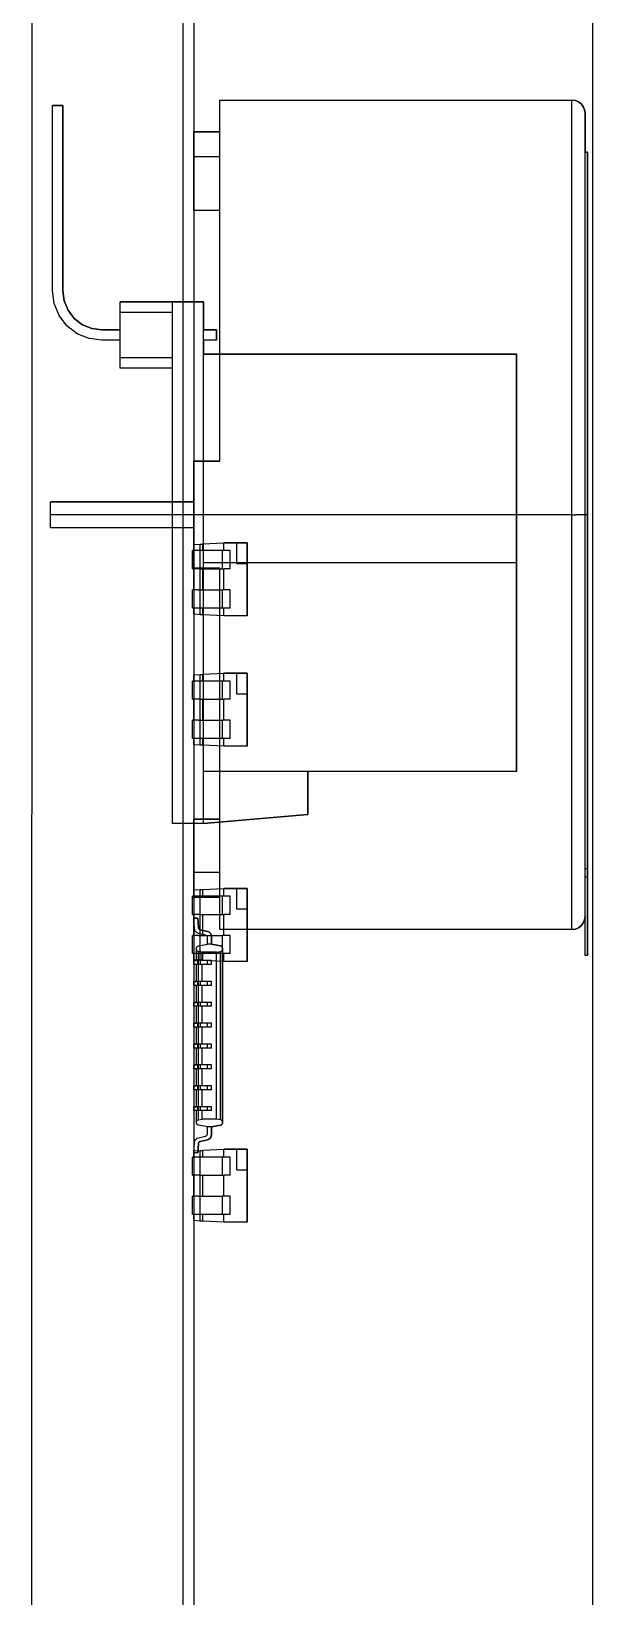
# Model space of a CAD drawing. Header units: inches. Extents: x 0 to 840, y -594 to 0.
# Drawn here: x 522.9 to 566, y -297.2 to -177.2 of the extents above; entities that cross this region are included whole.
import ezdxf

# ---------------------------------------------------------------- set-up
doc = ezdxf.new("R2010")
doc.units = ezdxf.units.IN
doc.header["$MEASUREMENT"] = 0

msp = doc.modelspace()

# ---------------------------------------------------------------- linework, layer by layer
at = {"color": 18, "true_color": 0x000000}
for p, q in [((534.59, -389.2), (534.59, -49.2)), ((535.41, -49.2), (535.41, -389.2)), ((565.99, -49.2), (566, -389)), ((522.94, -389.42), (523.06, -49.22)), ((537.41, -184.89), (537.41, -182.45)), ((537.41, -182.45), (564.41, -182.45)), ((537.41, -182.45), (537.41, -182.45)), ((537.41, -182.66), (537.41, -182.45)), ((537.41, -182.45), (564.41, -182.45)), ((564.41, -182.45), (564.67, -182.48)), ((564.41, -182.6), (564.41, -182.45)), ((564.67, -182.48), (564.41, -182.45)), ((524.56, -197.07), (524.56, -182.87)), ((524.56, -182.87), (525.36, -182.87)), ((524.56, -197.07), (524.56, -182.87)), ((525.36, -182.87), (524.56, -182.87)), ((525.36, -182.87), (525.36, -197.07)), ((525.36, -197.07), (525.36, -182.87)), ((537.41, -183.2), (537.41, -182.66)), ((537.41, -184.06), (537.41, -183.2)), ((564.41, -183.06), (564.41, -182.6)), ((564.41, -183.82), (564.41, -183.06)), ((564.67, -182.48), (564.91, -182.58)), ((564.91, -182.58), (564.67, -182.48)), ((564.91, -182.58), (565.12, -182.74)), ((565.12, -182.74), (564.91, -182.58)), ((565.12, -182.74), (565.28, -182.95)), ((565.28, -182.95), (565.12, -182.74)), ((565.28, -182.95), (565.38, -183.19)), ((565.38, -183.19), (565.28, -182.95)), ((565.38, -183.19), (565.41, -183.45)), ((565.41, -183.45), (565.38, -183.19)), ((565.41, -183.45), (565.41, -186.45)), ((565.41, -183.6), (565.41, -183.45)), ((565.41, -184.04), (565.41, -183.6)), ((537.41, -185.23), (537.41, -184.06)), ((564.41, -184.87), (564.41, -183.82)), ((565.41, -184.78), (565.41, -184.04)), ((565.41, -185.79), (565.41, -184.78)), ((535.41, -186.81), (535.41, -184.89)), ((535.41, -184.89), (537.41, -184.89)), ((537.41, -184.89), (535.41, -184.89)), ((535.41, -186.81), (535.41, -184.89)), ((537.41, -186.71), (537.41, -185.23)), ((537.41, -186.71), (537.41, -185.23)), ((564.41, -186.2), (564.41, -184.87)), ((565.41, -187.09), (565.41, -185.79)), ((535.41, -190.91), (535.41, -186.81)), ((537.41, -186.81), (535.41, -186.81)), ((535.41, -187.96), (535.41, -186.81)), ((537.41, -188.47), (537.41, -186.71)), ((564.41, -187.81), (564.41, -186.2)), ((565.41, -186.45), (565.61, -186.45)), ((565.61, -186.45), (565.41, -186.45)), ((565.41, -188.64), (565.41, -187.09)), ((565.61, -186.45), (565.61, -214.25)), ((565.61, -186.6), (565.61, -186.45)), ((565.61, -187.06), (565.61, -186.6)), ((565.61, -187.81), (565.61, -187.06)), ((535.41, -189.33), (535.41, -187.96)), ((564.41, -189.67), (564.41, -187.81)), ((565.61, -188.85), (565.61, -187.81)), ((535.41, -190.91), (535.41, -189.33)), ((537.41, -190.5), (537.41, -188.47)), ((564.41, -191.76), (564.41, -189.67)), ((565.41, -190.44), (565.41, -188.64)), ((565.61, -190.17), (565.61, -188.85)), ((537.41, -192.78), (537.41, -190.5)), ((565.41, -192.47), (565.41, -190.44)), ((565.61, -191.76), (565.61, -190.17)), ((537.41, -190.91), (535.41, -190.91)), ((537.41, -190.91), (535.41, -190.91)), ((537.41, -210.15), (537.41, -190.91)), ((564.41, -194.08), (564.41, -191.76)), ((565.61, -193.59), (565.61, -191.76)), ((537.41, -195.28), (537.41, -192.78)), ((565.41, -194.71), (565.41, -192.47)), ((564.41, -196.58), (564.41, -194.08)), ((565.61, -195.65), (565.61, -193.59)), ((537.41, -197.98), (537.41, -195.28)), ((565.41, -197.14), (565.41, -194.71)), ((565.61, -197.91), (565.61, -195.65)), ((564.41, -199.26), (564.41, -196.58)), ((524.69, -198.05), (524.56, -197.07)), ((524.69, -198.05), (524.56, -197.07)), ((525.07, -198.97), (524.69, -198.05)), ((525.07, -198.97), (524.69, -198.05)), ((525.36, -197.07), (525.47, -197.85)), ((525.47, -197.85), (525.36, -197.07)), ((525.47, -197.85), (525.77, -198.57)), ((525.77, -198.57), (525.47, -197.85)), ((529.76, -198.73), (529.76, -197.93)), ((529.76, -197.93), (533.76, -197.93)), ((533.76, -197.93), (529.76, -197.93)), ((529.76, -198.73), (529.76, -197.93)), ((533.76, -197.93), (536.16, -197.93)), ((536.16, -197.93), (533.76, -197.93)), ((533.76, -237.93), (533.76, -197.93)), ((536.16, -197.93), (536.16, -200.07)), ((536.16, -237.93), (536.16, -197.93)), ((537.41, -200.84), (537.41, -197.98)), ((565.41, -199.73), (565.41, -197.14)), ((565.61, -200.35), (565.61, -197.91)), ((525.68, -199.76), (525.07, -198.97)), ((525.68, -199.76), (525.07, -198.97)), ((525.77, -198.57), (526.24, -199.19)), ((526.24, -199.19), (525.77, -198.57)), ((526.24, -199.19), (526.86, -199.67)), ((526.86, -199.67), (526.24, -199.19)), ((529.76, -200.07), (529.76, -198.73)), ((533.76, -198.73), (529.76, -198.73)), ((529.76, -202.21), (529.76, -198.73)), ((564.41, -202.08), (564.41, -199.26)), ((526.46, -200.36), (525.68, -199.76)), ((526.46, -200.36), (525.68, -199.76)), ((527.38, -200.74), (526.46, -200.36)), ((527.38, -200.74), (526.46, -200.36)), ((526.86, -199.67), (527.59, -199.97)), ((527.59, -199.97), (526.86, -199.67)), ((527.59, -199.97), (528.36, -200.07)), ((528.36, -200.07), (527.59, -199.97)), ((528.36, -200.07), (529.76, -200.07)), ((529.76, -200.07), (528.36, -200.07)), ((536.16, -200.07), (537.16, -200.07)), ((537.16, -200.07), (536.16, -200.07)), ((537.16, -200.07), (537.16, -200.87)), ((537.16, -200.87), (537.16, -200.07)), ((565.41, -202.46), (565.41, -199.73)), ((565.61, -202.94), (565.61, -200.35)), ((528.36, -200.87), (527.38, -200.74)), ((528.36, -200.87), (527.38, -200.74)), ((529.76, -200.87), (528.36, -200.87)), ((529.76, -200.87), (528.36, -200.87)), ((529.76, -202.21), (529.76, -200.87)), ((537.16, -200.87), (536.16, -200.87)), ((536.16, -200.87), (536.16, -201.93)), ((537.16, -200.87), (536.16, -200.87)), ((537.41, -203.85), (537.41, -200.84)), ((529.76, -203.01), (529.76, -202.21)), ((533.76, -202.21), (529.76, -202.21)), ((529.76, -203.01), (529.76, -202.21)), ((536.16, -201.93), (560.16, -201.93)), ((560.16, -201.93), (536.16, -201.93)), ((560.16, -201.93), (560.16, -217.93)), ((560.16, -202.48), (560.16, -201.93)), ((560.16, -204.07), (560.16, -202.48)), ((564.41, -205.02), (564.41, -202.08)), ((565.41, -205.31), (565.41, -202.46)), ((533.76, -203.01), (529.76, -203.01)), ((533.76, -203.01), (529.76, -203.01)), ((533.76, -237.93), (533.76, -203.01)), ((537.41, -206.96), (537.41, -203.85)), ((560.16, -206.62), (560.16, -204.07)), ((565.61, -205.66), (565.61, -202.94)), ((564.41, -208.05), (564.41, -205.02)), ((565.41, -208.24), (565.41, -205.31)), ((565.61, -208.47), (565.61, -205.66)), ((537.41, -210.15), (537.41, -206.96)), ((560.16, -209.93), (560.16, -206.62)), ((564.41, -211.13), (564.41, -208.05)), ((565.41, -211.23), (565.41, -208.24)), ((565.61, -211.34), (565.61, -208.47)), ((560.16, -213.79), (560.16, -209.93)), ((535.41, -213.25), (535.41, -210.15)), ((535.41, -210.15), (537.41, -210.15)), ((535.41, -211.51), (535.41, -210.15)), ((537.41, -210.15), (535.41, -210.15)), ((564.41, -214.25), (564.41, -211.13)), ((565.41, -214.25), (565.41, -211.23)), ((535.41, -212.88), (535.41, -211.51)), ((565.61, -214.25), (565.61, -211.34)), ((524.41, -214.25), (524.41, -213.25)), ((524.41, -213.25), (535.41, -213.25)), ((524.41, -213.28), (524.41, -213.25)), ((535.41, -213.25), (524.41, -213.25)), ((524.41, -213.38), (524.41, -213.28)), ((524.41, -213.54), (524.41, -213.38)), ((524.41, -213.75), (524.41, -213.54)), ((535.41, -214.25), (535.41, -212.88)), ((524.41, -213.99), (524.41, -213.75)), ((524.41, -214.25), (524.41, -213.99)), ((524.41, -215.25), (524.41, -214.25)), ((524.41, -214.51), (524.41, -214.25)), ((535.41, -214.25), (524.41, -214.25)), ((524.41, -214.75), (524.41, -214.51)), ((524.41, -214.96), (524.41, -214.75)), ((535.41, -215.62), (535.41, -214.25)), ((564.41, -214.25), (535.41, -214.25)), ((560.16, -217.93), (560.16, -213.79)), ((564.41, -214.25), (564.67, -214.25)), ((564.41, -217.37), (564.41, -214.25)), ((564.91, -214.25), (564.67, -214.25)), ((565.12, -214.25), (564.91, -214.25)), ((565.28, -214.25), (565.12, -214.25)), ((565.38, -214.25), (565.28, -214.25)), ((565.41, -214.25), (565.38, -214.25)), ((565.41, -217.27), (565.41, -214.25)), ((565.61, -214.25), (565.41, -214.25)), ((565.61, -214.25), (565.61, -241.39)), ((565.61, -217.38), (565.61, -214.25)), ((524.41, -215.12), (524.41, -214.96)), ((524.41, -215.22), (524.41, -215.12)), ((524.41, -215.25), (524.41, -215.22)), ((535.41, -215.25), (524.41, -215.25)), ((535.41, -215.25), (524.41, -215.25)), ((535.41, -215.25), (524.41, -215.25)), ((535.41, -218.35), (535.41, -215.25)), ((535.41, -216.99), (535.41, -215.62)), ((535.3, -218.4), (535.3, -217)), ((535.3, -217), (535.4, -217)), ((535.32, -217), (535.3, -217)), ((535.3, -218.4), (535.3, -217)), ((535.38, -217), (535.32, -217)), ((535.4, -217), (535.32, -217)), ((535.47, -217), (535.38, -217)), ((535.4, -216.52), (535.9, -216.49)), ((535.4, -216.52), (535.9, -216.49)), ((535.4, -217), (535.4, -216.52)), ((535.4, -217), (535.4, -216.52)), ((535.41, -218.35), (535.41, -216.99)), ((535.6, -217), (535.47, -217)), ((535.74, -217), (535.6, -217)), ((535.9, -217), (535.74, -217)), ((535.9, -216.49), (535.92, -216.49)), ((535.9, -221.91), (535.9, -216.49)), ((535.9, -216.49), (535.92, -216.49)), ((535.9, -216.49), (535.9, -216.49)), ((537.6, -217), (535.9, -217)), ((535.9, -218.4), (535.9, -217)), ((535.92, -216.49), (535.94, -216.49)), ((535.92, -216.49), (535.94, -216.49)), ((535.94, -216.49), (535.97, -216.49)), ((535.94, -216.49), (535.97, -216.49)), ((535.97, -216.49), (536.01, -216.49)), ((535.97, -216.49), (536.01, -216.49)), ((536.01, -216.49), (536.05, -216.49)), ((536.01, -216.49), (536.05, -216.49)), ((536.05, -216.49), (536.07, -216.49)), ((536.05, -216.49), (536.07, -216.49)), ((536.07, -216.49), (536.09, -216.48)), ((536.07, -216.49), (536.09, -216.48)), ((536.09, -216.48), (537.7, -216.4)), ((536.09, -216.48), (537.7, -216.4)), ((536.09, -217), (536.09, -216.48)), ((537.75, -217), (537.6, -217)), ((537.6, -218.4), (537.6, -217)), ((537.7, -216.4), (538.7, -216.4)), ((538.7, -216.4), (537.7, -216.4)), ((537.7, -217), (537.7, -216.4)), ((537.9, -217), (537.75, -217)), ((538.2, -217), (537.75, -217)), ((538.02, -217), (537.9, -217)), ((538.12, -217), (538.02, -217)), ((538.2, -218.4), (538.2, -217)), ((538.7, -216.4), (539.5, -216.4)), ((538.7, -218), (538.7, -216.4)), ((539.5, -216.4), (538.7, -216.4)), ((539.5, -216.4), (539.5, -218)), ((539.5, -218), (539.5, -216.4)), ((565.41, -220.26), (565.41, -217.27)), ((535.32, -218.4), (535.3, -218.4)), ((535.3, -218.4), (535.32, -218.4)), ((535.4, -218.4), (535.32, -218.4)), ((535.38, -218.4), (535.32, -218.4)), ((535.4, -218.4), (535.32, -218.4)), ((535.47, -218.4), (535.38, -218.4)), ((535.4, -220), (535.4, -218.4)), ((535.4, -220), (535.4, -218.4)), ((537.41, -218.35), (535.41, -218.35)), ((537.41, -218.35), (535.41, -218.35)), ((535.6, -218.4), (535.47, -218.4)), ((535.74, -218.4), (535.6, -218.4)), ((535.9, -218.4), (535.74, -218.4)), ((535.9, -218.4), (537.6, -218.4)), ((536.09, -220), (536.09, -218.4)), ((560.16, -217.93), (536.16, -217.93)), ((537.41, -237.59), (537.41, -218.35)), ((537.41, -221.54), (537.41, -218.35)), ((537.6, -218.4), (537.75, -218.4)), ((537.7, -220), (537.7, -218.4)), ((537.9, -218.4), (537.75, -218.4)), ((538.2, -218.4), (537.75, -218.4)), ((538.02, -218.4), (537.9, -218.4)), ((538.12, -218.4), (538.02, -218.4)), ((539.5, -218), (538.7, -218)), ((539.5, -218), (539.5, -222)), ((539.5, -222), (539.5, -218)), ((560.16, -217.93), (560.16, -233.93)), ((560.16, -222.07), (560.16, -217.93)), ((564.41, -220.45), (564.41, -217.37)), ((565.61, -220.47), (565.61, -217.38)), ((535.3, -221.4), (535.3, -220)), ((535.3, -220), (535.4, -220)), ((535.32, -220), (535.3, -220)), ((535.3, -221.4), (535.3, -220)), ((535.38, -220), (535.32, -220)), ((535.4, -220), (535.32, -220)), ((535.47, -220), (535.38, -220)), ((535.6, -220), (535.47, -220)), ((535.74, -220), (535.6, -220)), ((535.74, -220), (535.9, -220)), ((535.9, -220), (537.6, -220)), ((535.9, -221.4), (535.9, -220)), ((537.75, -220), (537.6, -220)), ((537.6, -221.4), (537.6, -220)), ((537.9, -220), (537.75, -220)), ((538.2, -220), (537.75, -220)), ((538.02, -220), (537.9, -220)), ((538.12, -220), (538.02, -220)), ((538.2, -221.4), (538.2, -220)), ((564.41, -223.48), (564.41, -220.45)), ((565.41, -223.19), (565.41, -220.26)), ((565.61, -223.48), (565.61, -220.47)), ((535.4, -221.4), (535.3, -221.4)), ((535.32, -221.4), (535.3, -221.4)), ((535.38, -221.4), (535.32, -221.4)), ((535.4, -221.4), (535.32, -221.4)), ((535.47, -221.4), (535.38, -221.4)), ((535.4, -221.88), (535.4, -221.4)), ((535.4, -221.88), (535.4, -221.4)), ((535.9, -221.91), (535.4, -221.88)), ((535.9, -221.91), (535.4, -221.88)), ((535.6, -221.4), (535.47, -221.4)), ((535.74, -221.4), (535.6, -221.4)), ((535.9, -221.4), (535.74, -221.4)), ((537.6, -221.4), (535.9, -221.4)), ((535.91, -221.91), (535.9, -221.91)), ((535.9, -221.91), (535.9, -221.91)), ((535.9, -221.91), (535.9, -221.91)), ((535.91, -221.91), (535.9, -221.91)), ((535.94, -221.91), (535.91, -221.91)), ((535.94, -221.91), (535.91, -221.91)), ((535.96, -221.91), (535.94, -221.91)), ((535.96, -221.91), (535.94, -221.91)), ((536, -221.91), (535.96, -221.91)), ((536, -221.91), (535.96, -221.91)), ((536.04, -221.91), (536, -221.91)), ((536.04, -221.91), (536, -221.91)), ((536.09, -221.92), (536.04, -221.91)), ((536.09, -221.92), (536.04, -221.91)), ((536.09, -221.92), (536.09, -221.4)), ((537.7, -222), (536.09, -221.92)), ((537.7, -222), (536.09, -221.92)), ((537.41, -224.65), (537.41, -221.54)), ((537.75, -221.4), (537.6, -221.4)), ((537.7, -222), (537.7, -221.4)), ((539.5, -222), (537.7, -222)), ((539.5, -222), (537.7, -222)), ((537.9, -221.4), (537.75, -221.4)), ((538.2, -221.4), (537.75, -221.4)), ((538.02, -221.4), (537.9, -221.4)), ((538.12, -221.4), (538.02, -221.4)), ((560.16, -225.93), (560.16, -222.07)), ((565.41, -226.04), (565.41, -223.19)), ((564.41, -226.42), (564.41, -223.48)), ((565.61, -226.37), (565.61, -223.48)), ((537.41, -227.66), (537.41, -224.65)), ((535.4, -226.52), (535.9, -226.49)), ((535.4, -226.52), (535.9, -226.49)), ((535.4, -227), (535.4, -226.52)), ((535.4, -227), (535.4, -226.52)), ((535.9, -226.49), (535.92, -226.49)), ((535.9, -231.91), (535.9, -226.49)), ((535.9, -226.49), (535.92, -226.49)), ((535.9, -226.49), (535.9, -226.49)), ((535.92, -226.49), (535.94, -226.49)), ((535.92, -226.49), (535.94, -226.49)), ((535.94, -226.49), (535.97, -226.49)), ((535.94, -226.49), (535.97, -226.49)), ((535.97, -226.49), (536.01, -226.49)), ((535.97, -226.49), (536.01, -226.49)), ((536.01, -226.49), (536.05, -226.49)), ((536.01, -226.49), (536.05, -226.49)), ((536.05, -226.49), (536.07, -226.49)), ((536.05, -226.49), (536.07, -226.49)), ((536.07, -226.49), (536.09, -226.48)), ((536.07, -226.49), (536.09, -226.48)), ((536.09, -226.48), (537.7, -226.4)), ((536.09, -226.48), (537.7, -226.4)), ((536.09, -227), (536.09, -226.48)), ((537.7, -226.4), (538.7, -226.4)), ((538.7, -226.4), (537.7, -226.4)), ((537.7, -227), (537.7, -226.4)), ((538.7, -226.4), (539.5, -226.4)), ((538.7, -228), (538.7, -226.4)), ((539.5, -226.4), (538.7, -226.4)), ((539.5, -226.4), (539.5, -228)), ((539.5, -228), (539.5, -226.4)), ((560.16, -229.24), (560.16, -225.93)), ((564.41, -229.24), (564.41, -226.42)), ((565.41, -228.77), (565.41, -226.04)), ((565.61, -229.11), (565.61, -226.37)), ((535.3, -228.4), (535.3, -227)), ((535.3, -227), (535.4, -227)), ((535.32, -227), (535.3, -227)), ((535.3, -228.4), (535.3, -227)), ((535.38, -227), (535.32, -227)), ((535.4, -227), (535.32, -227)), ((535.47, -227), (535.38, -227)), ((535.6, -227), (535.47, -227)), ((535.74, -227), (535.6, -227)), ((535.9, -227), (535.74, -227)), ((537.6, -227), (535.9, -227)), ((535.9, -228.4), (535.9, -227)), ((537.41, -230.52), (537.41, -227.66)), ((537.75, -227), (537.6, -227)), ((537.6, -228.4), (537.6, -227)), ((537.9, -227), (537.75, -227)), ((538.2, -227), (537.75, -227)), ((538.02, -227), (537.9, -227)), ((538.12, -227), (538.02, -227)), ((538.2, -228.4), (538.2, -227)), ((539.5, -228), (538.7, -228)), ((539.5, -228), (539.5, -232)), ((539.5, -232), (539.5, -228)), ((535.32, -228.4), (535.3, -228.4)), ((535.3, -228.4), (535.32, -228.4)), ((535.4, -228.4), (535.32, -228.4)), ((535.38, -228.4), (535.32, -228.4)), ((535.4, -228.4), (535.32, -228.4)), ((535.47, -228.4), (535.38, -228.4)), ((535.4, -230), (535.4, -228.4)), ((535.4, -230), (535.4, -228.4)), ((535.6, -228.4), (535.47, -228.4)), ((535.74, -228.4), (535.6, -228.4)), ((535.9, -228.4), (535.74, -228.4)), ((535.9, -228.4), (537.6, -228.4)), ((536.09, -230), (536.09, -228.4)), ((537.6, -228.4), (537.75, -228.4)), ((537.7, -230), (537.7, -228.4)), ((537.9, -228.4), (537.75, -228.4)), ((538.2, -228.4), (537.75, -228.4)), ((538.02, -228.4), (537.9, -228.4)), ((538.12, -228.4), (538.02, -228.4)), ((560.16, -231.79), (560.16, -229.24)), ((564.41, -231.92), (564.41, -229.24)), ((565.41, -231.36), (565.41, -228.77)), ((565.61, -231.66), (565.61, -229.11)), ((535.3, -231.4), (535.3, -230)), ((535.3, -230), (535.4, -230)), ((535.32, -230), (535.3, -230)), ((535.3, -231.4), (535.3, -230)), ((535.38, -230), (535.32, -230)), ((535.4, -230), (535.32, -230)), ((535.47, -230), (535.38, -230)), ((535.6, -230), (535.47, -230)), ((535.74, -230), (535.6, -230)), ((535.74, -230), (535.9, -230)), ((535.9, -230), (537.6, -230)), ((535.9, -231.4), (535.9, -230)), ((537.75, -230), (537.6, -230)), ((537.6, -231.4), (537.6, -230)), ((537.9, -230), (537.75, -230)), ((538.2, -230), (537.75, -230)), ((538.02, -230), (537.9, -230)), ((538.12, -230), (538.02, -230)), ((538.2, -231.4), (538.2, -230)), ((535.4, -231.4), (535.3, -231.4)), ((535.32, -231.4), (535.3, -231.4)), ((535.38, -231.4), (535.32, -231.4)), ((535.4, -231.4), (535.32, -231.4)), ((535.47, -231.4), (535.38, -231.4)), ((535.4, -231.88), (535.4, -231.4)), ((535.4, -231.88), (535.4, -231.4)), ((535.6, -231.4), (535.47, -231.4)), ((535.74, -231.4), (535.6, -231.4)), ((535.9, -231.4), (535.74, -231.4)), ((537.6, -231.4), (535.9, -231.4)), ((536.09, -231.92), (536.09, -231.4)), ((537.41, -233.22), (537.41, -230.52)), ((537.75, -231.4), (537.6, -231.4)), ((537.7, -232), (537.7, -231.4)), ((537.9, -231.4), (537.75, -231.4)), ((538.2, -231.4), (537.75, -231.4)), ((538.02, -231.4), (537.9, -231.4)), ((538.12, -231.4), (538.02, -231.4)), ((565.41, -233.79), (565.41, -231.36)), ((565.61, -233.99), (565.61, -231.66)), ((535.9, -231.91), (535.4, -231.88)), ((535.9, -231.91), (535.4, -231.88)), ((535.91, -231.91), (535.9, -231.91)), ((535.9, -231.91), (535.9, -231.91)), ((535.9, -231.91), (535.9, -231.91)), ((535.91, -231.91), (535.9, -231.91)), ((535.94, -231.91), (535.91, -231.91)), ((535.94, -231.91), (535.91, -231.91)), ((535.96, -231.91), (535.94, -231.91)), ((535.96, -231.91), (535.94, -231.91)), ((536, -231.91), (535.96, -231.91)), ((536, -231.91), (535.96, -231.91)), ((536.04, -231.91), (536, -231.91)), ((536.04, -231.91), (536, -231.91)), ((536.09, -231.92), (536.04, -231.91)), ((536.09, -231.92), (536.04, -231.91)), ((537.7, -232), (536.09, -231.92)), ((537.7, -232), (536.09, -231.92)), ((539.5, -232), (537.7, -232)), ((539.5, -232), (537.7, -232)), ((560.16, -233.38), (560.16, -231.79)), ((564.41, -234.42), (564.41, -231.92)), ((560.16, -233.93), (536.16, -233.93)), ((537.41, -235.72), (537.41, -233.22)), ((560.16, -233.93), (544.16, -233.93)), ((544.16, -233.93), (544.16, -237.23)), ((544.16, -234.78), (544.16, -233.93)), ((560.16, -233.93), (560.16, -233.38)), ((565.41, -236.03), (565.41, -233.79)), ((565.61, -236.06), (565.61, -233.99)), ((544.16, -235.58), (544.16, -234.78)), ((564.41, -236.74), (564.41, -234.42)), ((537.41, -238), (537.41, -235.72)), ((544.16, -236.26), (544.16, -235.58)), ((544.16, -236.79), (544.16, -236.26)), ((565.41, -238.06), (565.41, -236.03)), ((565.61, -237.86), (565.61, -236.06)), ((535.41, -241.69), (535.41, -237.59)), ((535.41, -237.59), (537.41, -237.59)), ((537.41, -237.59), (535.41, -237.59)), ((535.41, -239.17), (535.41, -237.59)), ((544.16, -237.23), (536.16, -237.93)), ((536.16, -237.93), (544.16, -237.23)), ((544.16, -237.12), (544.16, -236.79)), ((544.16, -237.23), (544.16, -237.12)), ((564.41, -238.83), (564.41, -236.74)), ((536.16, -237.93), (533.76, -237.93)), ((536.16, -237.93), (533.76, -237.93)), ((537.41, -240.03), (537.41, -238)), ((564.41, -240.69), (564.41, -238.83)), ((565.41, -239.86), (565.41, -238.06)), ((565.61, -239.37), (565.61, -237.86)), ((535.41, -240.54), (535.41, -239.17)), ((537.41, -241.79), (537.41, -240.03)), ((565.41, -241.41), (565.41, -239.86)), ((565.61, -240.55), (565.61, -239.37)), ((535.41, -241.69), (535.41, -240.54)), ((564.41, -242.29), (564.41, -240.69)), ((565.61, -241.39), (565.61, -240.55)), ((535.41, -243.61), (535.41, -241.69)), ((537.41, -241.69), (535.41, -241.69)), ((535.41, -243.61), (535.41, -241.69)), ((537.41, -243.27), (537.41, -241.79)), ((537.41, -243.27), (537.41, -241.79)), ((564.41, -243.63), (564.41, -242.29)), ((565.61, -241.39), (565.41, -241.39)), ((565.41, -242.71), (565.41, -241.41)), ((565.61, -242.05), (565.41, -242.05)), ((565.61, -241.39), (565.61, -242.05)), ((565.61, -242.05), (565.61, -241.39)), ((565.61, -242.05), (565.61, -248.05)), ((565.61, -243.6), (565.61, -242.05)), ((535.3, -244.9), (535.3, -243.5)), ((535.3, -243.5), (535.4, -243.5)), ((535.32, -243.5), (535.3, -243.5)), ((535.3, -244.9), (535.3, -243.5)), ((535.38, -243.5), (535.32, -243.5)), ((535.4, -243.5), (535.32, -243.5)), ((535.47, -243.5), (535.38, -243.5)), ((535.4, -243.02), (535.9, -242.99)), ((535.4, -243.02), (535.9, -242.99)), ((535.4, -243.5), (535.4, -243.02)), ((535.4, -243.5), (535.4, -243.02)), ((537.41, -243.61), (535.41, -243.61)), ((537.41, -243.61), (535.41, -243.61)), ((535.6, -243.5), (535.47, -243.5)), ((535.74, -243.5), (535.6, -243.5)), ((535.9, -243.5), (535.74, -243.5)), ((535.9, -242.99), (535.92, -242.99)), ((535.9, -248.41), (535.9, -242.99)), ((535.9, -242.99), (535.92, -242.99)), ((535.9, -242.99), (535.9, -242.99)), ((537.6, -243.5), (535.9, -243.5)), ((535.9, -244.9), (535.9, -243.5)), ((535.92, -242.99), (535.94, -242.99)), ((535.92, -242.99), (535.94, -242.99)), ((535.94, -242.99), (535.97, -242.99)), ((535.94, -242.99), (535.97, -242.99)), ((535.97, -242.99), (536.01, -242.99)), ((535.97, -242.99), (536.01, -242.99)), ((536.01, -242.99), (536.05, -242.99)), ((536.01, -242.99), (536.05, -242.99)), ((536.05, -242.99), (536.07, -242.99)), ((536.05, -242.99), (536.07, -242.99)), ((536.07, -242.99), (536.09, -242.98)), ((536.07, -242.99), (536.09, -242.98)), ((536.09, -242.98), (537.7, -242.9)), ((536.09, -242.98), (537.7, -242.9)), ((536.09, -243.5), (536.09, -242.98)), ((537.41, -244.44), (537.41, -243.27)), ((537.41, -246.05), (537.41, -243.61)), ((537.75, -243.5), (537.6, -243.5)), ((537.6, -244.9), (537.6, -243.5)), ((537.7, -242.9), (538.7, -242.9)), ((538.7, -242.9), (537.7, -242.9)), ((537.7, -243.5), (537.7, -242.9)), ((537.9, -243.5), (537.75, -243.5)), ((538.2, -243.5), (537.75, -243.5)), ((538.02, -243.5), (537.9, -243.5)), ((538.12, -243.5), (538.02, -243.5)), ((538.2, -244.9), (538.2, -243.5)), ((538.7, -242.9), (539.5, -242.9)), ((538.7, -244.5), (538.7, -242.9)), ((539.5, -242.9), (538.7, -242.9)), ((539.5, -242.9), (539.5, -244.5)), ((539.5, -244.5), (539.5, -242.9)), ((564.41, -244.68), (564.41, -243.63)), ((565.41, -243.72), (565.41, -242.71)), ((565.61, -245.05), (565.61, -243.6)), ((537.41, -245.3), (537.41, -244.44)), ((539.5, -244.5), (538.7, -244.5)), ((539.5, -244.5), (539.5, -248.5)), ((539.5, -248.5), (539.5, -244.5)), ((564.41, -245.44), (564.41, -244.68)), ((565.41, -245.05), (565.41, -243.72)), ((565.41, -244.46), (565.41, -243.72)), ((565.41, -244.55), (565.41, -244.46)), ((535.32, -244.9), (535.3, -244.9)), ((535.3, -244.9), (535.32, -244.9)), ((535.4, -244.9), (535.32, -244.9)), ((535.38, -244.9), (535.32, -244.9)), ((535.4, -244.9), (535.32, -244.9)), ((535.47, -244.9), (535.38, -244.9)), ((535.4, -246.5), (535.4, -244.9)), ((535.4, -246.5), (535.4, -244.9)), ((535.46, -245.99), (535.41, -245.19)), ((535.41, -245.19), (535.71, -245.19)), ((535.46, -245.99), (535.41, -245.19)), ((535.71, -245.19), (535.41, -245.19)), ((535.48, -246.09), (535.46, -245.99)), ((535.48, -246.09), (535.46, -245.99)), ((535.6, -244.9), (535.47, -244.9)), ((535.52, -246.18), (535.48, -246.09)), ((535.52, -246.18), (535.48, -246.09)), ((535.74, -244.9), (535.6, -244.9)), ((535.71, -245.19), (535.76, -245.9)), ((535.76, -245.9), (535.71, -245.19)), ((535.9, -244.9), (535.74, -244.9)), ((535.76, -245.9), (535.77, -245.95)), ((535.77, -245.95), (535.76, -245.9)), ((535.77, -245.95), (535.79, -245.99)), ((535.79, -245.99), (535.77, -245.95)), ((535.79, -245.99), (535.82, -246.03)), ((535.82, -246.03), (535.79, -245.99)), ((535.82, -246.03), (535.86, -246.06)), ((535.86, -246.06), (535.82, -246.03)), ((535.86, -246.06), (535.91, -246.08)), ((535.91, -246.08), (535.86, -246.06)), ((535.9, -244.9), (537.6, -244.9)), ((535.91, -246.08), (536.45, -246.21)), ((536.45, -246.21), (535.91, -246.08)), ((536.09, -246.5), (536.09, -244.9)), ((537.41, -245.84), (537.41, -245.3)), ((537.41, -246.05), (537.41, -245.84)), ((564.41, -246.05), (537.41, -246.05)), ((537.41, -246.05), (537.41, -246.05)), ((564.41, -246.05), (537.41, -246.05)), ((537.6, -244.9), (537.75, -244.9)), ((537.7, -246.5), (537.7, -244.9)), ((537.9, -244.9), (537.75, -244.9)), ((538.2, -244.9), (537.75, -244.9)), ((538.02, -244.9), (537.9, -244.9)), ((538.12, -244.9), (538.02, -244.9)), ((564.41, -245.9), (564.41, -245.44)), ((564.41, -246.05), (564.41, -245.9)), ((564.67, -246.02), (564.41, -246.05)), ((564.41, -246.05), (564.67, -246.02)), ((564.91, -245.92), (564.67, -246.02)), ((564.67, -246.02), (564.91, -245.92)), ((565.12, -245.76), (564.91, -245.92)), ((564.91, -245.92), (565.12, -245.76)), ((565.28, -245.55), (565.12, -245.76)), ((565.12, -245.76), (565.28, -245.55)), ((565.38, -245.31), (565.28, -245.55)), ((565.28, -245.55), (565.38, -245.31)), ((565.41, -245.05), (565.38, -245.31)), ((565.38, -245.31), (565.41, -245.05)), ((565.41, -248.05), (565.41, -245.05)), ((565.41, -246.29), (565.41, -245.05)), ((565.61, -246.29), (565.61, -245.05)), ((535.3, -247.9), (535.3, -246.5)), ((535.3, -246.5), (535.4, -246.5)), ((535.32, -246.5), (535.3, -246.5)), ((535.3, -247.9), (535.3, -246.5)), ((535.38, -246.5), (535.32, -246.5)), ((535.4, -246.5), (535.32, -246.5)), ((535.47, -246.5), (535.38, -246.5)), ((535.6, -246.5), (535.47, -246.5)), ((535.59, -246.26), (535.52, -246.18)), ((535.59, -246.26), (535.52, -246.18)), ((535.67, -246.32), (535.59, -246.26)), ((535.67, -246.32), (535.59, -246.26)), ((535.74, -246.5), (535.6, -246.5)), ((535.77, -246.35), (535.67, -246.32)), ((535.77, -246.35), (535.67, -246.32)), ((535.74, -246.5), (535.9, -246.5)), ((536.31, -246.48), (535.77, -246.35)), ((536.31, -246.48), (535.77, -246.35)), ((535.78, -247.31), (536.46, -247.19)), ((535.78, -247.31), (536.46, -247.19)), ((535.9, -246.5), (537.6, -246.5)), ((535.9, -247.9), (535.9, -246.5)), ((536.36, -246.5), (536.31, -246.48)), ((536.36, -246.5), (536.31, -246.48)), ((536.4, -246.53), (536.36, -246.5)), ((536.4, -246.53), (536.36, -246.5)), ((536.43, -246.57), (536.4, -246.53)), ((536.43, -246.57), (536.4, -246.53)), ((536.45, -246.62), (536.43, -246.57)), ((536.45, -246.62), (536.43, -246.57)), ((536.45, -246.21), (536.55, -246.24)), ((536.55, -246.24), (536.45, -246.21)), ((536.46, -246.68), (536.45, -246.62)), ((536.46, -246.68), (536.45, -246.62)), ((536.46, -247.19), (536.46, -246.68)), ((536.46, -247.19), (536.46, -246.68)), ((536.76, -247.19), (536.46, -247.19)), ((536.55, -246.24), (536.64, -246.31)), ((536.64, -246.31), (536.55, -246.24)), ((536.64, -246.31), (536.71, -246.39)), ((536.71, -246.39), (536.64, -246.31)), ((536.71, -246.39), (536.75, -246.49)), ((536.75, -246.49), (536.71, -246.39)), ((536.75, -246.49), (536.76, -246.6)), ((536.76, -246.6), (536.75, -246.49)), ((536.76, -246.6), (536.76, -247.19)), ((536.76, -247.19), (536.76, -246.6)), ((536.76, -247.19), (537.45, -247.31)), ((537.45, -247.31), (536.76, -247.19)), ((537.75, -246.5), (537.6, -246.5)), ((537.6, -247.9), (537.6, -246.5)), ((537.9, -246.5), (537.75, -246.5)), ((538.2, -246.5), (537.75, -246.5)), ((538.02, -246.5), (537.9, -246.5)), ((538.12, -246.5), (538.02, -246.5)), ((538.2, -247.9), (538.2, -246.5)), ((565.41, -247.25), (565.41, -246.29)), ((565.41, -247.85), (565.41, -247.25)), ((565.61, -247.25), (565.61, -246.29)), ((565.61, -247.85), (565.61, -247.25)), ((535.4, -247.9), (535.3, -247.9)), ((535.32, -247.9), (535.3, -247.9)), ((535.38, -247.9), (535.32, -247.9)), ((535.4, -247.9), (535.32, -247.9)), ((535.47, -247.9), (535.38, -247.9)), ((535.4, -248.38), (535.4, -247.9)), ((535.4, -248.38), (535.4, -247.9)), ((535.9, -248.41), (535.4, -248.38)), ((535.9, -248.41), (535.4, -248.38)), ((535.41, -248.74), (535.41, -248.44)), ((535.41, -248.44), (535.61, -248.44)), ((535.41, -248.74), (535.41, -248.44)), ((535.71, -248.44), (535.41, -248.44)), ((535.6, -247.9), (535.47, -247.9)), ((535.74, -247.9), (535.6, -247.9)), ((535.61, -247.51), (535.62, -247.44)), ((535.61, -247.51), (535.62, -247.44)), ((535.61, -247.6), (535.61, -247.51)), ((535.61, -247.6), (535.61, -247.51)), ((535.61, -248.44), (535.61, -247.6)), ((535.61, -248.44), (535.61, -247.6)), ((535.63, -247.63), (535.61, -247.6)), ((535.62, -247.44), (535.65, -247.39)), ((535.62, -247.44), (535.65, -247.39)), ((535.65, -247.66), (535.63, -247.63)), ((535.65, -247.39), (535.69, -247.35)), ((535.65, -247.39), (535.69, -247.35)), ((535.67, -247.69), (535.65, -247.66)), ((535.7, -247.71), (535.67, -247.69)), ((535.69, -247.35), (535.72, -247.33)), ((535.69, -247.35), (535.72, -247.33)), ((535.73, -247.73), (535.7, -247.71)), ((535.71, -248.74), (535.71, -248.44)), ((535.76, -248.44), (535.71, -248.44)), ((535.72, -247.33), (535.75, -247.32)), ((535.72, -247.33), (535.75, -247.32)), ((535.77, -247.74), (535.73, -247.73)), ((535.9, -247.9), (535.74, -247.9)), ((535.75, -247.32), (535.78, -247.31)), ((535.75, -247.32), (535.78, -247.31)), ((535.77, -248.44), (535.76, -248.44)), ((535.76, -248.74), (535.76, -248.44)), ((536.06, -247.79), (535.77, -247.74)), ((535.77, -248.44), (535.77, -247.74)), ((535.79, -248.44), (535.77, -248.44)), ((535.82, -248.44), (535.79, -248.44)), ((535.86, -248.44), (535.82, -248.44)), ((535.91, -248.44), (535.86, -248.44)), ((537.6, -247.9), (535.9, -247.9)), ((535.91, -248.41), (535.9, -248.41)), ((535.9, -248.41), (535.9, -248.41)), ((535.9, -248.41), (535.9, -248.41)), ((535.91, -248.41), (535.9, -248.41)), ((535.94, -248.41), (535.91, -248.41)), ((535.94, -248.41), (535.91, -248.41)), ((536.45, -248.44), (535.91, -248.44)), ((535.91, -248.74), (535.91, -248.44)), ((535.96, -248.41), (535.94, -248.41)), ((535.96, -248.41), (535.94, -248.41)), ((536, -248.41), (535.96, -248.41)), ((536, -248.41), (535.96, -248.41)), ((536.04, -248.41), (536, -248.41)), ((536.04, -248.41), (536, -248.41)), ((536.09, -248.42), (536.04, -248.41)), ((536.09, -248.42), (536.04, -248.41)), ((536.06, -248.44), (536.06, -247.79)), ((537.16, -247.79), (536.06, -247.79)), ((536.09, -248.42), (536.09, -247.9)), ((537.7, -248.5), (536.09, -248.42)), ((537.7, -248.5), (536.09, -248.42)), ((536.55, -248.44), (536.45, -248.44)), ((536.45, -248.74), (536.45, -248.44)), ((536.64, -248.44), (536.55, -248.44)), ((536.75, -248.44), (536.55, -248.44)), ((536.71, -248.44), (536.64, -248.44)), ((536.75, -248.44), (536.71, -248.44)), ((536.76, -248.44), (536.75, -248.44)), ((536.76, -248.74), (536.76, -248.44)), ((537.16, -247.79), (537.46, -247.74)), ((537.16, -260.59), (537.16, -247.79)), ((537.45, -247.31), (537.48, -247.32)), ((537.48, -247.32), (537.45, -247.31)), ((537.46, -247.74), (537.49, -247.73)), ((537.46, -260.64), (537.46, -247.74)), ((537.48, -247.32), (537.52, -247.34)), ((537.52, -247.34), (537.48, -247.32)), ((537.49, -247.73), (537.51, -247.72)), ((537.51, -247.72), (537.55, -247.69)), ((537.52, -247.34), (537.55, -247.36)), ((537.55, -247.36), (537.52, -247.34)), ((537.55, -247.36), (537.57, -247.39)), ((537.57, -247.39), (537.55, -247.36)), ((537.55, -247.69), (537.59, -247.65)), ((537.57, -247.39), (537.59, -247.42)), ((537.59, -247.42), (537.57, -247.39)), ((537.59, -247.42), (537.61, -247.45)), ((537.61, -247.45), (537.59, -247.42)), ((537.59, -247.65), (537.61, -247.6)), ((537.75, -247.9), (537.6, -247.9)), ((537.61, -247.45), (537.61, -247.48)), ((537.61, -247.48), (537.61, -247.45)), ((537.61, -247.48), (537.61, -247.51)), ((537.61, -247.51), (537.61, -247.48)), ((537.61, -247.51), (537.61, -247.6)), ((537.61, -247.6), (537.61, -247.51)), ((537.61, -247.6), (537.61, -260.78)), ((537.61, -260.78), (537.61, -247.6)), ((537.7, -248.5), (537.7, -247.9)), ((537.9, -247.9), (537.75, -247.9)), ((538.2, -247.9), (537.75, -247.9)), ((538.02, -247.9), (537.9, -247.9)), ((538.12, -247.9), (538.02, -247.9)), ((565.41, -248.05), (565.41, -247.85)), ((565.61, -248.05), (565.41, -248.05)), ((565.61, -248.05), (565.41, -248.05)), ((565.61, -248.05), (565.61, -247.85)), ((535.61, -248.74), (535.41, -248.74)), ((535.71, -248.74), (535.41, -248.74)), ((535.61, -250.04), (535.61, -248.74)), ((535.61, -250.04), (535.61, -248.74)), ((535.76, -248.74), (535.71, -248.74)), ((535.77, -248.74), (535.76, -248.74)), ((535.79, -248.74), (535.77, -248.74)), ((535.77, -250.04), (535.77, -248.74)), ((535.82, -248.74), (535.79, -248.74)), ((535.86, -248.74), (535.82, -248.74)), ((535.91, -248.74), (535.86, -248.74)), ((536.45, -248.74), (535.91, -248.74)), ((536.06, -250.04), (536.06, -248.74)), ((536.55, -248.74), (536.45, -248.74)), ((536.64, -248.74), (536.55, -248.74)), ((536.75, -248.74), (536.55, -248.74)), ((536.71, -248.74), (536.64, -248.74)), ((536.75, -248.74), (536.71, -248.74)), ((536.76, -248.74), (536.75, -248.74)), ((539.5, -248.5), (537.7, -248.5)), ((539.5, -248.5), (537.7, -248.5)), ((535.41, -250.34), (535.41, -250.04)), ((535.41, -250.04), (535.61, -250.04)), ((535.41, -250.34), (535.41, -250.04)), ((535.71, -250.04), (535.41, -250.04)), ((535.61, -250.34), (535.41, -250.34)), ((535.71, -250.34), (535.41, -250.34)), ((535.61, -251.64), (535.61, -250.34)), ((535.61, -251.64), (535.61, -250.34)), ((535.71, -250.34), (535.71, -250.04)), ((535.76, -250.04), (535.71, -250.04)), ((535.76, -250.34), (535.71, -250.34)), ((535.77, -250.04), (535.76, -250.04)), ((535.76, -250.34), (535.76, -250.04)), ((535.77, -250.34), (535.76, -250.34)), ((535.79, -250.04), (535.77, -250.04)), ((535.79, -250.34), (535.77, -250.34)), ((535.77, -251.64), (535.77, -250.34)), ((535.82, -250.04), (535.79, -250.04)), ((535.82, -250.34), (535.79, -250.34)), ((535.86, -250.04), (535.82, -250.04)), ((535.86, -250.34), (535.82, -250.34)), ((535.91, -250.04), (535.86, -250.04)), ((535.91, -250.34), (535.86, -250.34)), ((536.45, -250.04), (535.91, -250.04)), ((535.91, -250.34), (535.91, -250.04)), ((536.45, -250.34), (535.91, -250.34)), ((536.06, -251.64), (536.06, -250.34)), ((536.55, -250.04), (536.45, -250.04)), ((536.45, -250.34), (536.45, -250.04)), ((536.55, -250.34), (536.45, -250.34)), ((536.64, -250.04), (536.55, -250.04)), ((536.75, -250.04), (536.55, -250.04)), ((536.64, -250.34), (536.55, -250.34)), ((536.75, -250.34), (536.55, -250.34)), ((536.71, -250.04), (536.64, -250.04)), ((536.71, -250.34), (536.64, -250.34)), ((536.75, -250.04), (536.71, -250.04)), ((536.75, -250.34), (536.71, -250.34)), ((536.76, -250.04), (536.75, -250.04)), ((536.76, -250.34), (536.75, -250.34)), ((536.76, -250.34), (536.76, -250.04)), ((535.41, -251.94), (535.41, -251.64)), ((535.41, -251.64), (535.61, -251.64)), ((535.41, -251.94), (535.41, -251.64)), ((535.71, -251.64), (535.41, -251.64)), ((535.61, -251.94), (535.41, -251.94)), ((535.71, -251.94), (535.41, -251.94)), ((535.61, -253.24), (535.61, -251.94)), ((535.61, -253.24), (535.61, -251.94)), ((535.71, -251.94), (535.71, -251.64)), ((535.71, -251.64), (535.76, -251.64)), ((535.76, -251.94), (535.71, -251.94)), ((535.77, -251.64), (535.76, -251.64)), ((535.76, -251.94), (535.76, -251.64)), ((535.77, -251.94), (535.76, -251.94)), ((535.79, -251.64), (535.77, -251.64)), ((535.79, -251.94), (535.77, -251.94)), ((535.77, -253.24), (535.77, -251.94)), ((535.82, -251.64), (535.79, -251.64)), ((535.82, -251.94), (535.79, -251.94)), ((535.86, -251.64), (535.82, -251.64)), ((535.86, -251.94), (535.82, -251.94)), ((535.91, -251.64), (535.86, -251.64)), ((535.91, -251.94), (535.86, -251.94)), ((536.45, -251.64), (535.91, -251.64)), ((535.91, -251.94), (535.91, -251.64)), ((536.45, -251.94), (535.91, -251.94)), ((536.06, -253.24), (536.06, -251.94)), ((536.55, -251.64), (536.45, -251.64)), ((536.45, -251.94), (536.45, -251.64)), ((536.55, -251.94), (536.45, -251.94)), ((536.64, -251.64), (536.55, -251.64)), ((536.75, -251.64), (536.55, -251.64)), ((536.64, -251.94), (536.55, -251.94)), ((536.75, -251.94), (536.55, -251.94)), ((536.71, -251.64), (536.64, -251.64)), ((536.71, -251.94), (536.64, -251.94)), ((536.75, -251.64), (536.71, -251.64)), ((536.75, -251.94), (536.71, -251.94)), ((536.76, -251.64), (536.75, -251.64)), ((536.76, -251.94), (536.75, -251.94)), ((536.76, -251.94), (536.76, -251.64)), ((535.41, -253.54), (535.41, -253.24)), ((535.41, -253.24), (535.61, -253.24)), ((535.41, -253.54), (535.41, -253.24)), ((535.71, -253.24), (535.41, -253.24)), ((535.71, -253.54), (535.71, -253.24)), ((535.76, -253.24), (535.71, -253.24)), ((535.77, -253.24), (535.76, -253.24)), ((535.76, -253.54), (535.76, -253.24)), ((535.79, -253.24), (535.77, -253.24)), ((535.82, -253.24), (535.79, -253.24)), ((535.86, -253.24), (535.82, -253.24)), ((535.91, -253.24), (535.86, -253.24)), ((536.45, -253.24), (535.91, -253.24)), ((535.91, -253.54), (535.91, -253.24)), ((536.55, -253.24), (536.45, -253.24)), ((536.45, -253.54), (536.45, -253.24)), ((536.64, -253.24), (536.55, -253.24)), ((536.75, -253.24), (536.55, -253.24)), ((536.71, -253.24), (536.64, -253.24)), ((536.75, -253.24), (536.71, -253.24)), ((536.76, -253.24), (536.75, -253.24)), ((536.76, -253.54), (536.76, -253.24)), ((535.61, -253.54), (535.41, -253.54)), ((535.71, -253.54), (535.41, -253.54)), ((535.61, -254.84), (535.61, -253.54)), ((535.61, -254.84), (535.61, -253.54)), ((535.76, -253.54), (535.71, -253.54)), ((535.77, -253.54), (535.76, -253.54)), ((535.79, -253.54), (535.77, -253.54)), ((535.77, -254.84), (535.77, -253.54)), ((535.82, -253.54), (535.79, -253.54)), ((535.86, -253.54), (535.82, -253.54)), ((535.91, -253.54), (535.86, -253.54)), ((536.45, -253.54), (535.91, -253.54)), ((536.06, -254.84), (536.06, -253.54)), ((536.55, -253.54), (536.45, -253.54)), ((536.64, -253.54), (536.55, -253.54)), ((536.75, -253.54), (536.55, -253.54)), ((536.71, -253.54), (536.64, -253.54)), ((536.75, -253.54), (536.71, -253.54)), ((536.76, -253.54), (536.75, -253.54)), ((535.41, -255.14), (535.41, -254.84)), ((535.41, -254.84), (535.61, -254.84)), ((535.41, -255.14), (535.41, -254.84)), ((535.71, -254.84), (535.41, -254.84)), ((535.61, -255.14), (535.41, -255.14)), ((535.71, -255.14), (535.41, -255.14)), ((535.61, -256.44), (535.61, -255.14)), ((535.61, -256.44), (535.61, -255.14)), ((535.71, -255.14), (535.71, -254.84)), ((535.76, -254.84), (535.71, -254.84)), ((535.76, -255.14), (535.71, -255.14)), ((535.77, -254.84), (535.76, -254.84)), ((535.76, -255.14), (535.76, -254.84)), ((535.77, -255.14), (535.76, -255.14)), ((535.79, -254.84), (535.77, -254.84)), ((535.79, -255.14), (535.77, -255.14)), ((535.77, -256.44), (535.77, -255.14)), ((535.82, -254.84), (535.79, -254.84)), ((535.82, -255.14), (535.79, -255.14)), ((535.86, -254.84), (535.82, -254.84)), ((535.86, -255.14), (535.82, -255.14)), ((535.91, -254.84), (535.86, -254.84)), ((535.91, -255.14), (535.86, -255.14)), ((536.45, -254.84), (535.91, -254.84)), ((535.91, -255.14), (535.91, -254.84)), ((536.45, -255.14), (535.91, -255.14)), ((536.06, -256.44), (536.06, -255.14)), ((536.55, -254.84), (536.45, -254.84)), ((536.45, -255.14), (536.45, -254.84)), ((536.55, -255.14), (536.45, -255.14)), ((536.64, -254.84), (536.55, -254.84)), ((536.75, -254.84), (536.55, -254.84)), ((536.64, -255.14), (536.55, -255.14)), ((536.75, -255.14), (536.55, -255.14)), ((536.71, -254.84), (536.64, -254.84)), ((536.71, -255.14), (536.64, -255.14)), ((536.75, -254.84), (536.71, -254.84)), ((536.75, -255.14), (536.71, -255.14)), ((536.76, -254.84), (536.75, -254.84)), ((536.76, -255.14), (536.75, -255.14)), ((536.76, -255.14), (536.76, -254.84)), ((535.41, -256.74), (535.41, -256.44)), ((535.41, -256.44), (535.61, -256.44)), ((535.41, -256.74), (535.41, -256.44)), ((535.71, -256.44), (535.41, -256.44)), ((535.61, -256.74), (535.41, -256.74)), ((535.71, -256.74), (535.41, -256.74)), ((535.61, -258.04), (535.61, -256.74)), ((535.61, -258.04), (535.61, -256.74)), ((535.71, -256.74), (535.71, -256.44)), ((535.76, -256.44), (535.71, -256.44)), ((535.76, -256.74), (535.71, -256.74)), ((535.77, -256.44), (535.76, -256.44)), ((535.76, -256.74), (535.76, -256.44)), ((535.77, -256.74), (535.76, -256.74)), ((535.79, -256.44), (535.77, -256.44)), ((535.79, -256.74), (535.77, -256.74)), ((535.77, -258.04), (535.77, -256.74)), ((535.82, -256.44), (535.79, -256.44)), ((535.82, -256.74), (535.79, -256.74)), ((535.86, -256.44), (535.82, -256.44)), ((535.86, -256.74), (535.82, -256.74)), ((535.91, -256.44), (535.86, -256.44)), ((535.91, -256.74), (535.86, -256.74)), ((536.45, -256.44), (535.91, -256.44)), ((535.91, -256.74), (535.91, -256.44)), ((536.45, -256.74), (535.91, -256.74)), ((536.06, -258.04), (536.06, -256.74)), ((536.55, -256.44), (536.45, -256.44)), ((536.45, -256.74), (536.45, -256.44)), ((536.55, -256.74), (536.45, -256.74)), ((536.64, -256.44), (536.55, -256.44)), ((536.75, -256.44), (536.55, -256.44)), ((536.64, -256.74), (536.55, -256.74)), ((536.75, -256.74), (536.55, -256.74)), ((536.71, -256.44), (536.64, -256.44)), ((536.71, -256.74), (536.64, -256.74)), ((536.75, -256.44), (536.71, -256.44)), ((536.75, -256.74), (536.71, -256.74)), ((536.76, -256.44), (536.75, -256.44)), ((536.76, -256.74), (536.75, -256.74)), ((536.76, -256.74), (536.76, -256.44)), ((535.41, -258.34), (535.41, -258.04)), ((535.41, -258.04), (535.61, -258.04)), ((535.41, -258.34), (535.41, -258.04)), ((535.71, -258.04), (535.41, -258.04)), ((535.71, -258.34), (535.71, -258.04)), ((535.76, -258.04), (535.71, -258.04)), ((535.77, -258.04), (535.76, -258.04)), ((535.76, -258.34), (535.76, -258.04)), ((535.79, -258.04), (535.77, -258.04)), ((535.82, -258.04), (535.79, -258.04)), ((535.86, -258.04), (535.82, -258.04)), ((535.91, -258.04), (535.86, -258.04)), ((536.45, -258.04), (535.91, -258.04)), ((535.91, -258.34), (535.91, -258.04)), ((536.55, -258.04), (536.45, -258.04)), ((536.45, -258.34), (536.45, -258.04)), ((536.64, -258.04), (536.55, -258.04)), ((536.75, -258.04), (536.55, -258.04)), ((536.71, -258.04), (536.64, -258.04)), ((536.75, -258.04), (536.71, -258.04)), ((536.76, -258.04), (536.75, -258.04)), ((536.76, -258.34), (536.76, -258.04)), ((535.61, -258.34), (535.41, -258.34)), ((535.71, -258.34), (535.41, -258.34)), ((535.61, -259.64), (535.61, -258.34)), ((535.61, -259.64), (535.61, -258.34)), ((535.76, -258.34), (535.71, -258.34)), ((535.77, -258.34), (535.76, -258.34)), ((535.79, -258.34), (535.77, -258.34)), ((535.77, -259.64), (535.77, -258.34)), ((535.82, -258.34), (535.79, -258.34)), ((535.86, -258.34), (535.82, -258.34)), ((535.91, -258.34), (535.86, -258.34)), ((536.45, -258.34), (535.91, -258.34)), ((536.06, -259.64), (536.06, -258.34)), ((536.55, -258.34), (536.45, -258.34)), ((536.64, -258.34), (536.55, -258.34)), ((536.75, -258.34), (536.55, -258.34)), ((536.71, -258.34), (536.64, -258.34)), ((536.75, -258.34), (536.71, -258.34)), ((536.76, -258.34), (536.75, -258.34)), ((535.41, -259.94), (535.41, -259.64)), ((535.41, -259.64), (535.61, -259.64)), ((535.41, -259.94), (535.41, -259.64)), ((535.71, -259.64), (535.41, -259.64)), ((535.61, -259.94), (535.41, -259.94)), ((535.71, -259.94), (535.41, -259.94)), ((535.61, -260.78), (535.61, -259.94)), ((535.61, -260.78), (535.61, -259.94)), ((535.71, -259.94), (535.71, -259.64)), ((535.76, -259.64), (535.71, -259.64)), ((535.76, -259.94), (535.71, -259.94)), ((535.77, -259.64), (535.76, -259.64)), ((535.76, -259.94), (535.76, -259.64)), ((535.77, -259.94), (535.76, -259.94)), ((535.79, -259.64), (535.77, -259.64)), ((535.79, -259.94), (535.77, -259.94)), ((535.77, -260.64), (535.77, -259.94)), ((535.82, -259.64), (535.79, -259.64)), ((535.82, -259.94), (535.79, -259.94)), ((535.86, -259.64), (535.82, -259.64)), ((535.86, -259.94), (535.82, -259.94)), ((535.91, -259.64), (535.86, -259.64)), ((535.91, -259.94), (535.86, -259.94)), ((536.45, -259.64), (535.91, -259.64)), ((535.91, -259.94), (535.91, -259.64)), ((536.45, -259.94), (535.91, -259.94)), ((536.06, -260.59), (536.06, -259.94)), ((536.55, -259.64), (536.45, -259.64)), ((536.45, -259.94), (536.45, -259.64)), ((536.55, -259.94), (536.45, -259.94)), ((536.64, -259.64), (536.55, -259.64)), ((536.75, -259.64), (536.55, -259.64)), ((536.64, -259.94), (536.55, -259.94)), ((536.75, -259.94), (536.55, -259.94)), ((536.71, -259.64), (536.64, -259.64)), ((536.71, -259.94), (536.64, -259.94)), ((536.75, -259.64), (536.71, -259.64)), ((536.75, -259.94), (536.71, -259.94)), ((536.76, -259.64), (536.75, -259.64)), ((536.76, -259.94), (536.75, -259.94)), ((536.76, -259.94), (536.76, -259.64)), ((535.61, -260.78), (535.64, -260.72)), ((535.61, -260.87), (535.61, -260.78)), ((535.61, -260.87), (535.61, -260.78)), ((535.61, -260.9), (535.61, -260.87)), ((535.61, -260.9), (535.61, -260.87)), ((535.62, -260.92), (535.61, -260.9)), ((535.62, -260.92), (535.61, -260.9)), ((535.63, -260.96), (535.62, -260.92)), ((535.63, -260.96), (535.62, -260.92)), ((535.65, -260.99), (535.63, -260.96)), ((535.65, -260.99), (535.63, -260.96)), ((535.64, -260.72), (535.67, -260.68)), ((535.68, -261.02), (535.65, -260.99)), ((535.68, -261.02), (535.65, -260.99)), ((535.67, -260.68), (535.71, -260.66)), ((535.71, -261.04), (535.68, -261.02)), ((535.71, -261.04), (535.68, -261.02)), ((535.71, -260.66), (535.74, -260.65)), ((535.74, -261.06), (535.71, -261.04)), ((535.74, -261.06), (535.71, -261.04)), ((535.74, -260.65), (535.77, -260.64)), ((535.78, -261.07), (535.74, -261.06)), ((535.78, -261.07), (535.74, -261.06)), ((535.77, -260.64), (536.06, -260.59)), ((536.46, -261.19), (535.78, -261.07)), ((536.46, -261.19), (535.78, -261.07)), ((537.16, -260.59), (536.06, -260.59)), ((536.46, -261.7), (536.46, -261.19)), ((536.76, -261.19), (536.46, -261.19)), ((536.46, -261.7), (536.46, -261.19)), ((537.45, -261.07), (536.76, -261.19)), ((536.76, -261.19), (537.45, -261.07)), ((536.76, -261.19), (536.76, -261.78)), ((536.76, -261.78), (536.76, -261.19)), ((537.46, -260.64), (537.16, -260.59)), ((537.47, -261.06), (537.45, -261.07)), ((537.45, -261.07), (537.47, -261.06)), ((537.49, -260.65), (537.46, -260.64)), ((537.5, -261.05), (537.47, -261.06)), ((537.47, -261.06), (537.5, -261.05)), ((537.52, -260.67), (537.49, -260.65)), ((537.54, -261.03), (537.5, -261.05)), ((537.5, -261.05), (537.54, -261.03)), ((537.55, -260.69), (537.52, -260.67)), ((537.57, -260.99), (537.54, -261.03)), ((537.54, -261.03), (537.57, -260.99)), ((537.58, -260.71), (537.55, -260.69)), ((537.6, -260.94), (537.57, -260.99)), ((537.57, -260.99), (537.6, -260.94)), ((537.6, -260.74), (537.58, -260.71)), ((537.61, -260.78), (537.6, -260.74)), ((537.61, -260.87), (537.6, -260.94)), ((537.6, -260.94), (537.61, -260.87)), ((537.61, -260.78), (537.61, -260.87)), ((537.61, -260.87), (537.61, -260.78)), ((535.41, -263.19), (535.46, -262.39)), ((535.41, -263.19), (535.46, -262.39)), ((535.46, -262.39), (535.48, -262.29)), ((535.46, -262.39), (535.48, -262.29)), ((535.48, -262.29), (535.52, -262.19)), ((535.48, -262.29), (535.52, -262.19)), ((535.52, -262.19), (535.59, -262.12)), ((535.52, -262.19), (535.59, -262.12)), ((535.59, -262.12), (535.67, -262.06)), ((535.59, -262.12), (535.67, -262.06)), ((535.67, -262.06), (535.77, -262.02)), ((535.67, -262.06), (535.77, -262.02)), ((535.76, -262.48), (535.71, -263.19)), ((535.71, -263.19), (535.76, -262.48)), ((535.77, -262.43), (535.76, -262.48)), ((535.76, -262.48), (535.77, -262.43)), ((535.77, -262.02), (536.31, -261.9)), ((535.77, -262.02), (536.31, -261.9)), ((535.79, -262.38), (535.77, -262.43)), ((535.77, -262.43), (535.79, -262.38)), ((535.82, -262.34), (535.79, -262.38)), ((535.79, -262.38), (535.82, -262.34)), ((535.86, -262.31), (535.82, -262.34)), ((535.82, -262.34), (535.86, -262.31)), ((535.91, -262.3), (535.86, -262.31)), ((535.86, -262.31), (535.91, -262.3)), ((536.45, -262.17), (535.91, -262.3)), ((535.91, -262.3), (536.45, -262.17)), ((536.31, -261.9), (536.36, -261.88)), ((536.31, -261.9), (536.36, -261.88)), ((536.36, -261.88), (536.4, -261.84)), ((536.36, -261.88), (536.4, -261.84)), ((536.4, -261.84), (536.43, -261.8)), ((536.4, -261.84), (536.43, -261.8)), ((536.43, -261.8), (536.45, -261.75)), ((536.43, -261.8), (536.45, -261.75)), ((536.45, -261.75), (536.46, -261.7)), ((536.45, -261.75), (536.46, -261.7)), ((536.55, -262.13), (536.45, -262.17)), ((536.45, -262.17), (536.55, -262.13)), ((536.64, -262.07), (536.55, -262.13)), ((536.55, -262.13), (536.64, -262.07)), ((536.71, -261.98), (536.64, -262.07)), ((536.64, -262.07), (536.71, -261.98)), ((536.75, -261.89), (536.71, -261.98)), ((536.71, -261.98), (536.75, -261.89)), ((536.76, -261.78), (536.75, -261.89)), ((536.75, -261.89), (536.76, -261.78)), ((535.3, -264.9), (535.3, -263.5)), ((535.3, -263.5), (535.4, -263.5)), ((535.32, -263.5), (535.3, -263.5)), ((535.3, -264.9), (535.3, -263.5)), ((535.38, -263.5), (535.32, -263.5)), ((535.4, -263.5), (535.32, -263.5)), ((535.47, -263.5), (535.38, -263.5)), ((535.4, -263.02), (535.9, -262.99)), ((535.4, -263.02), (535.9, -262.99)), ((535.4, -263.5), (535.4, -263.02)), ((535.4, -263.5), (535.4, -263.02)), ((535.71, -263.19), (535.41, -263.19)), ((535.71, -263.19), (535.41, -263.19)), ((535.6, -263.5), (535.47, -263.5)), ((535.74, -263.5), (535.6, -263.5)), ((535.9, -263.5), (535.74, -263.5)), ((535.9, -262.99), (535.92, -262.99)), ((535.9, -268.41), (535.9, -262.99)), ((535.9, -262.99), (535.92, -262.99)), ((535.9, -262.99), (535.9, -262.99)), ((537.6, -263.5), (535.9, -263.5)), ((535.9, -264.9), (535.9, -263.5)), ((535.92, -262.99), (535.94, -262.99)), ((535.92, -262.99), (535.94, -262.99)), ((535.94, -262.99), (535.97, -262.99)), ((535.94, -262.99), (535.97, -262.99)), ((535.97, -262.99), (536.01, -262.99)), ((535.97, -262.99), (536.01, -262.99)), ((536.01, -262.99), (536.05, -262.99)), ((536.01, -262.99), (536.05, -262.99)), ((536.05, -262.99), (536.07, -262.99)), ((536.05, -262.99), (536.07, -262.99)), ((536.07, -262.99), (536.09, -262.98)), ((536.07, -262.99), (536.09, -262.98)), ((536.09, -262.98), (537.7, -262.9)), ((536.09, -262.98), (537.7, -262.9)), ((536.09, -263.5), (536.09, -262.98)), ((537.75, -263.5), (537.6, -263.5)), ((537.6, -264.9), (537.6, -263.5)), ((537.7, -262.9), (538.7, -262.9)), ((538.7, -262.9), (537.7, -262.9)), ((537.7, -263.5), (537.7, -262.9)), ((537.9, -263.5), (537.75, -263.5)), ((538.2, -263.5), (537.75, -263.5)), ((538.02, -263.5), (537.9, -263.5)), ((538.12, -263.5), (538.02, -263.5)), ((538.2, -264.9), (538.2, -263.5)), ((538.7, -262.9), (539.5, -262.9)), ((538.7, -264.5), (538.7, -262.9)), ((539.5, -262.9), (538.7, -262.9)), ((539.5, -262.9), (539.5, -264.5)), ((539.5, -264.5), (539.5, -262.9)), ((535.32, -264.9), (535.3, -264.9)), ((535.3, -264.9), (535.32, -264.9)), ((535.4, -264.9), (535.32, -264.9)), ((535.38, -264.9), (535.32, -264.9)), ((535.4, -264.9), (535.32, -264.9)), ((535.47, -264.9), (535.38, -264.9)), ((535.4, -266.5), (535.4, -264.9)), ((535.4, -266.5), (535.4, -264.9)), ((535.6, -264.9), (535.47, -264.9)), ((535.74, -264.9), (535.6, -264.9)), ((535.9, -264.9), (535.74, -264.9)), ((535.9, -264.9), (537.6, -264.9)), ((536.09, -266.5), (536.09, -264.9)), ((537.6, -264.9), (537.75, -264.9)), ((537.7, -266.5), (537.7, -264.9)), ((537.9, -264.9), (537.75, -264.9)), ((538.2, -264.9), (537.75, -264.9)), ((538.02, -264.9), (537.9, -264.9)), ((538.12, -264.9), (538.02, -264.9)), ((539.5, -264.5), (538.7, -264.5)), ((539.5, -264.5), (539.5, -268.5)), ((539.5, -268.5), (539.5, -264.5)), ((535.3, -267.9), (535.3, -266.5)), ((535.3, -266.5), (535.4, -266.5)), ((535.32, -266.5), (535.3, -266.5)), ((535.3, -267.9), (535.3, -266.5)), ((535.38, -266.5), (535.32, -266.5)), ((535.4, -266.5), (535.32, -266.5)), ((535.47, -266.5), (535.38, -266.5)), ((535.6, -266.5), (535.47, -266.5)), ((535.74, -266.5), (535.6, -266.5)), ((535.74, -266.5), (535.9, -266.5)), ((535.9, -266.5), (537.6, -266.5)), ((535.9, -267.9), (535.9, -266.5)), ((537.75, -266.5), (537.6, -266.5)), ((537.6, -267.9), (537.6, -266.5)), ((537.9, -266.5), (537.75, -266.5)), ((538.2, -266.5), (537.75, -266.5)), ((538.02, -266.5), (537.9, -266.5)), ((538.12, -266.5), (538.02, -266.5)), ((538.2, -267.9), (538.2, -266.5)), ((535.4, -267.9), (535.3, -267.9)), ((535.32, -267.9), (535.3, -267.9)), ((535.38, -267.9), (535.32, -267.9)), ((535.4, -267.9), (535.32, -267.9)), ((535.47, -267.9), (535.38, -267.9)), ((535.4, -268.38), (535.4, -267.9)), ((535.4, -268.38), (535.4, -267.9)), ((535.9, -268.41), (535.4, -268.38)), ((535.9, -268.41), (535.4, -268.38)), ((535.6, -267.9), (535.47, -267.9)), ((535.74, -267.9), (535.6, -267.9)), ((535.9, -267.9), (535.74, -267.9)), ((537.6, -267.9), (535.9, -267.9)), ((535.91, -268.41), (535.9, -268.41)), ((535.9, -268.41), (535.9, -268.41)), ((535.9, -268.41), (535.9, -268.41)), ((535.91, -268.41), (535.9, -268.41)), ((535.94, -268.41), (535.91, -268.41)), ((535.94, -268.41), (535.91, -268.41)), ((535.96, -268.41), (535.94, -268.41)), ((535.96, -268.41), (535.94, -268.41)), ((536, -268.41), (535.96, -268.41)), ((536, -268.41), (535.96, -268.41)), ((536.04, -268.41), (536, -268.41)), ((536.04, -268.41), (536, -268.41)), ((536.09, -268.42), (536.04, -268.41)), ((536.09, -268.42), (536.04, -268.41)), ((536.09, -268.42), (536.09, -267.9)), ((537.7, -268.5), (536.09, -268.42)), ((537.7, -268.5), (536.09, -268.42)), ((537.75, -267.9), (537.6, -267.9)), ((537.7, -268.5), (537.7, -267.9)), ((539.5, -268.5), (537.7, -268.5)), ((539.5, -268.5), (537.7, -268.5)), ((537.9, -267.9), (537.75, -267.9)), ((538.2, -267.9), (537.75, -267.9)), ((538.02, -267.9), (537.9, -267.9)), ((538.12, -267.9), (538.02, -267.9))]:
    msp.add_line(p, q, dxfattribs=at)

doc.saveas('drawing.dxf')
